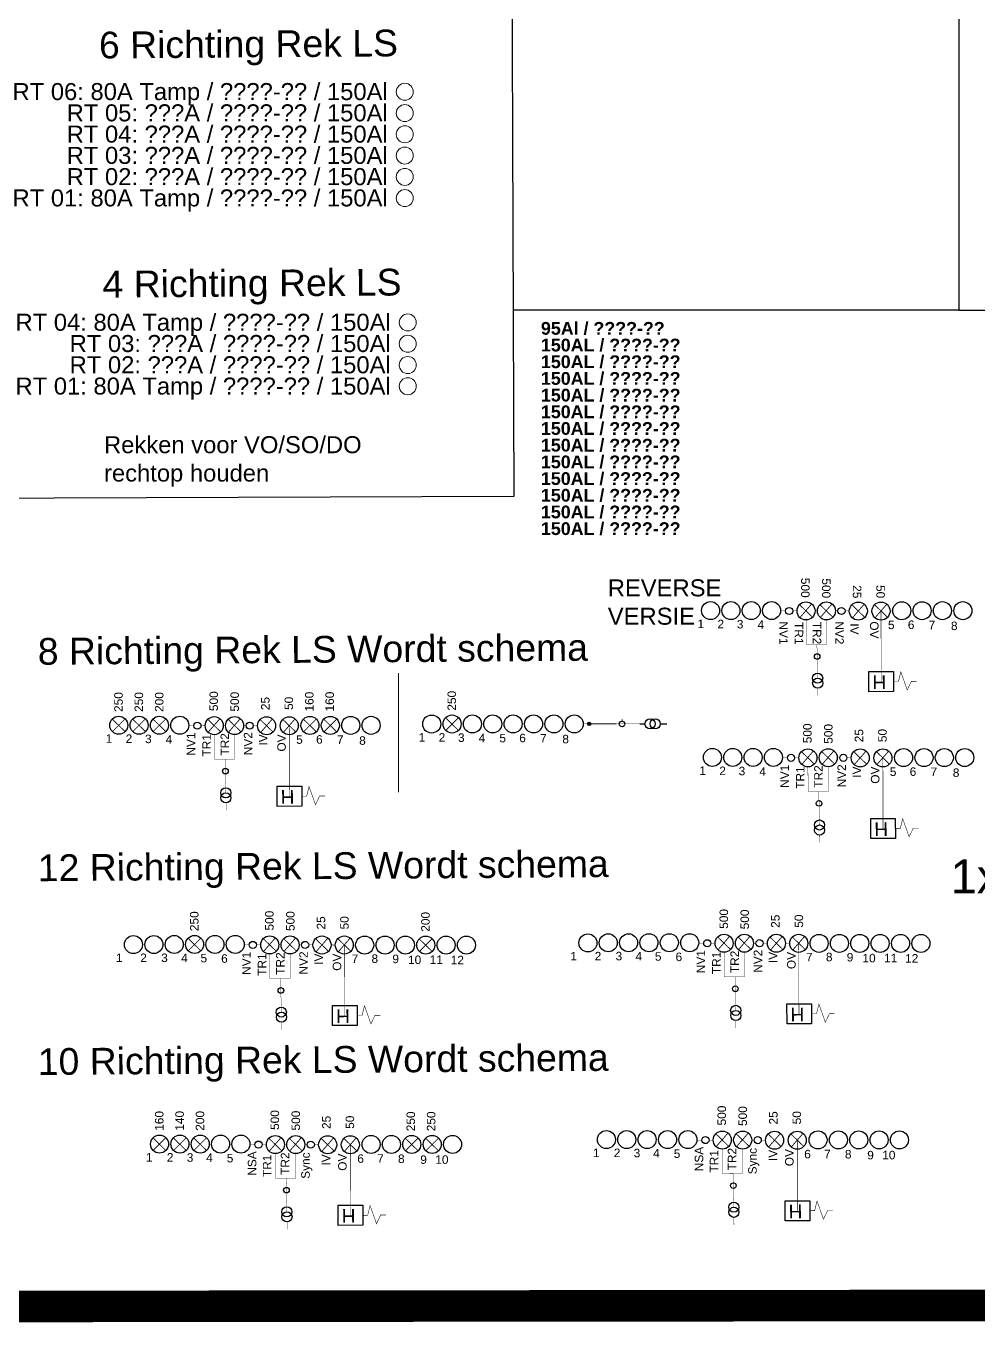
# Model space of a CAD drawing. Header units: metres. Extents: x 342 to 6270, y 11 to 2199.
# Drawn here: x 850.3 to 906.3, y 76.8 to 153.1 of the extents above; entities that cross this region are included whole.
import ezdxf
from ezdxf.enums import TextEntityAlignment as Align

# ---------------------------------------------------------------- set-up
doc = ezdxf.new("R2010")
doc.units = ezdxf.units.M
doc.linetypes.add('DASHED', pattern=[0.75, 0.5, -0.25])
for name, color, linetype, lineweight in [('01 - Bestaande kabel', 125, 'Continuous', 0), ('Aansluiting LS K01', 120, 'DASHED', 0), ('Aansluiting LS K02', 52, 'DASHED', 0), ('Aansluiting LS K03', 5, 'DASHED', 0), ('Aansluiting LS K06', 30, 'DASHED', 0), ('Aansluiting LS K07', 252, 'DASHED', 0), ('Aansluiting LS K08', 244, 'DASHED', 0), ('Aansluiting LS K09', 104, 'DASHED', 0), ('Aansluiting LS K10', 1, 'DASHED', 0), ('Aansluiting LS K11', 190, 'DASHED', 0), ('Aansluiting LS K12', 201, 'DASHED', 0)]:
    doc.layers.add(name, color=color, linetype=linetype, lineweight=lineweight)
doc.layers.add('01 - Station', color=7, linetype='Continuous')
doc.layers.add('Opmerking', color=7, linetype='Continuous')
doc.layers.add('Aansluiting LS K04', color=3, linetype='DASHED', lineweight=0, true_color=0x00f000)
doc.layers.add('Aansluiting LS K05', color=6, linetype='DASHED', lineweight=0, true_color=0xeb00eb)
doc.styles.get("Standard").update_dxf_attribs({"font": 'arial.ttf'})
doc.styles.add('TM-0.5', font='', dxfattribs={"height": 0.5})
doc.styles.get('TM-0.5').set_extended_font_data('Arial Nova Light')

# ---------------------------------------------------------------- blocks, each defined once
blk = doc.blocks.new('12 RICHTINGEN LS REK')
at = {"color": 6}
for points, const_width in [([(-8.625, 0.267), (-8.762, 0.269)], 0.02), ([(-7.429, 0.268), (-7.565, 0.271)], 0.02), ([(-6.232, 0.27), (-6.368, 0.27)], 0.02), ([(-5.036, 0.271), (-5.172, 0.273)], 0.02), ([(-3.839, 0.272), (-3.975, 0.274)], 0.02), ([(-2.496, 0.247), (-2.78, 0.249)], 0.02), ([(-1.816, 0.245), (-2.067, 0.247)], 0.02), ([(-0.915, -0.11), (-1.679, 0.625)], 0.05), ([(-1.646, -0.141), (-0.952, 0.661)], 0.05), ([(-0.619, 0.246), (-0.756, 0.248)], 0.02), ([(0.281, -0.109), (-0.482, 0.626)], 0.05), ([(-0.449, -0.14), (0.244, 0.662)], 0.05), ([(0.588, 0.248), (0.441, 0.25)], 0.02), ([(1.258, 0.246), (1.006, 0.247)], 0.02), ([(2.169, -0.126), (1.406, 0.609)], 0.05), ([(1.439, -0.157), (2.133, 0.645)], 0.05), ([(2.569, 0.24), (2.318, 0.241)], 0.02), ([(3.481, -0.122), (2.717, 0.613)], 0.05), ([(2.751, -0.153), (3.444, 0.649)], 0.05), ([(3.766, 0.238), (3.629, 0.241)], 0.02), ([(4.962, 0.236), (4.826, 0.238)], 0.02), ([(6.159, 0.236), (6.022, 0.238)], 0.02), ([(7.355, 0.235), (7.219, 0.237)], 0.02), ([(8.552, 0.236), (8.415, 0.238)], 0.02), ([(9.748, 0.236), (9.612, 0.238)], 0.02), ([(-0.089, -0.282), (-0.087, -1.725), (-1.276, -1.729), (-1.281, -0.284), (-1.276, -1.729), (-0.645, -1.727), (-0.604, -3.701)], 0.02), ([(-0.594, -4.294), (-0.593, -4.731)], 0.02)]:
    blk.add_lwpolyline(points, dxfattribs=dict(at, const_width=const_width))
at = {"color": 6, "linetype": 'Continuous', "const_width": 0.03}
for points in [[(3.112, -3.931), (3.1, 0.24)], [(5.225, -3.889), (4.904, -3.89), (4.664, -4.399), (4.286, -3.333), (4.144, -3.901), (3.855, -3.902)]]:
    blk.add_lwpolyline(points, dxfattribs=at)
at = {"color": 6}
blk.add_lwpolyline([(3.858, -4.492), (2.413, -4.498), (2.408, -3.317), (3.853, -3.312)], close=True, dxfattribs=at)
for centre, radius in [((-9.292, 0.267), 0.53), ((-8.095, 0.269), 0.53), ((-6.899, 0.27), 0.53), ((-5.702, 0.271), 0.53), ((-4.506, 0.272), 0.53), ((-3.309, 0.273), 0.53), ((-1.286, 0.246), 0.53), ((-0.089, 0.248), 0.53), ((1.788, 0.241), 0.53), ((3.099, 0.24), 0.53), ((4.296, 0.238), 0.53), ((5.492, 0.238), 0.53), ((6.689, 0.237), 0.53), ((7.885, 0.236), 0.53), ((9.082, 0.236), 0.53), ((10.278, 0.236), 0.53), ((-2.277, 0.245), 0.209), ((0.797, 0.246), 0.209), ((-0.63, -2.43), 0.165), ((-0.604, -3.701), 0.297), ((-0.599, -3.998), 0.297)]:
    blk.add_circle(centre, radius, dxfattribs=at)
at = {"color": 6, "char_height": 0.5, "attachment_point": 1, "rotation": 90}
for s, insert in [('500', (-1.555, 1.092)), ('500', (-0.324, 1.062)), ('25', (1.477, 1.149)), ('50', (2.856, 1.157))]:
    blk.add_mtext_dynamic_manual_height_columns(s, width=0.80676, gutter_width=2.5, heights=[0], dxfattribs=dict(at, insert=insert))
at = {"char_height": 0.5, "attachment_point": 3, "style": 'TM-0.5'}
for s, insert in [('1', (-9.935, -0.263)), ('2', (-8.504, -0.262)), ('3', (-7.276, -0.261)), ('4', (-6.103, -0.268)), ('5', (-4.965, -0.281)), ('6', (-3.751, -0.304)), ('7', (3.918, -0.32)), ('8', (5.085, -0.313)), ('9', (6.311, -0.326)), ('10', (7.62, -0.378)), ('11', (8.892, -0.372)), ('12', (10.129, -0.394))]:
    blk.add_mtext_dynamic_manual_height_columns(s, width=0.66519, gutter_width=2.5, heights=[0], dxfattribs=dict(at, insert=insert))
at = {"char_height": 0.5, "attachment_point": 1, "rotation": 90, "style": 'TM-0.5'}
for s, heights, insert in [('NV1', [0], (-2.9, -1.516)), ('TR1', [0], (-1.989, -1.57)), ('TR2', [0], (-0.915, -1.51)), ('NV2', [0], (0.453, -1.492)), ('IV', [0.279], (1.341, -0.922)), ('OV', [0], (2.418, -1.276))]:
    blk.add_mtext_dynamic_manual_height_columns(s, width=0.66519, gutter_width=2.5, heights=heights, dxfattribs=dict(at, insert=insert))
at = {"color": 6, "insert": (3.43, -4.337), "char_height": 0.804, "attachment_point": 1, "rotation": 180.62133, "style": 'TM-0.5'}
blk.add_mtext_dynamic_manual_height_columns('H', width=1.0698, gutter_width=4.021, heights=[0], dxfattribs=at)
at = {"color": 6}
for tag, p in [('RI10', (8.118, 1.019)), ('RI11', (9.315, 1.02)), ('RI12', (10.511, 1.019)), ('RI1', (-9.057, 1.049)), ('RI2', (-7.862, 1.052)), ('RI3', (-6.664, 1.051)), ('RI4', (-5.469, 1.055)), ('RI5', (-4.272, 1.056)), ('RI6', (-3.076, 1.057)), ('RI7', (4.529, 1.022)), ('RI8', (5.725, 1.021)), ('RI9', (6.922, 1.021))]:
    blk.add_attdef(tag, p, '', height=0.5, rotation=90, dxfattribs=at)
blk = doc.blocks.new('8 RICHTINGEN LS REK')
at = {"const_width": 0.02}
for points in [[(-7.029, 0.023), (-7.165, 0.024)], [(-5.832, 0.025), (-5.969, 0.027)], [(-4.636, 0.026), (-4.772, 0.028)], [(-3.293, 0.001), (-3.576, 0.003)], [(3.013, 0.015), (2.877, 0.018)], [(4.21, 0.015), (4.073, 0.017)]]:
    blk.add_lwpolyline(points, dxfattribs=at)
at = {"color": 6}
for points, const_width in [([(-2.613, -0.001), (-2.864, 0.001)], 0.02), ([(-1.712, -0.356), (-2.476, 0.379)], 0.05), ([(-2.442, -0.387), (-1.749, 0.415)], 0.05), ([(-1.416, 0), (-1.553, 0.002)], 0.02), ([(-0.516, -0.355), (-1.279, 0.38)], 0.05), ([(-1.246, -0.386), (-0.552, 0.416)], 0.05), ([(-0.22, 0.001), (-0.356, 0.004)], 0.02), ([(0.461, 0), (0.209, 0.001)], 0.02), ([(1.372, -0.372), (0.609, 0.363)], 0.05), ([(0.642, -0.403), (1.336, 0.399)], 0.05), ([(2.705, -0.367), (1.942, 0.368)], 0.05), ([(1.975, -0.398), (2.669, 0.404)], 0.05), ([(5.406, 0.017), (5.27, 0.019)], 0.02), ([(6.603, 0.018), (6.466, 0.02)], 0.02), ([(-0.886, -0.529), (-0.884, -1.971), (-2.073, -1.975), (-2.078, -0.53), (-2.073, -1.975), (-1.442, -1.973), (-1.4, -3.947)], 0.02), ([(-1.391, -4.54), (-1.389, -4.977)], 0.02)]:
    blk.add_lwpolyline(points, dxfattribs=dict(at, const_width=const_width))
at = {"color": 6, "linetype": 'Continuous', "const_width": 0.03}
for points in [[(2.336, -4.176), (2.324, -0.005)], [(4.428, -4.135), (4.107, -4.136), (3.867, -4.645), (3.489, -3.579), (3.347, -4.147), (3.059, -4.148)]]:
    blk.add_lwpolyline(points, dxfattribs=at)
at = {"color": 6}
blk.add_lwpolyline([(3.061, -4.738), (1.616, -4.744), (1.612, -3.563), (3.056, -3.558)], close=True, dxfattribs=at)
for centre, radius in [((-7.695, 0.024), 0.53), ((-6.499, 0.025), 0.53), ((-5.302, 0.026), 0.53), ((-4.106, 0.027), 0.53), ((-3.073, -0.001), 0.209), ((-2.083, 0), 0.53), ((-0.886, 0.002), 0.53), ((0, 0), 0.209), ((0.991, -0.004), 0.53), ((2.324, -0.005), 0.53), ((3.543, 0.015), 0.53), ((4.74, 0.017), 0.53), ((5.936, 0.018), 0.53), ((7.133, 0.019), 0.53), ((-1.427, -2.676), 0.165), ((-1.4, -3.947), 0.297), ((-1.396, -4.244), 0.297)]:
    blk.add_circle(centre, radius, dxfattribs=at)
at = {"color": 6, "char_height": 0.5, "attachment_point": 1, "rotation": 90}
for s, insert in [('500', (-2.363, 0.857)), ('500', (-1.132, 0.826)), ('25', (0.669, 0.914)), ('50', (2.048, 0.922))]:
    blk.add_mtext_dynamic_manual_height_columns(s, width=0.80676, gutter_width=2.5, heights=[0], dxfattribs=dict(at, insert=insert))
at = {"char_height": 0.5, "attachment_point": 3, "style": 'TM-0.5'}
for s, insert in [('1', (-8.073, -0.508)), ('2', (-6.9, -0.514)), ('3', (-5.762, -0.527)), ('4', (-4.548, -0.55)), ('5', (3.121, -0.566)), ('6', (4.289, -0.559)), ('7', (5.514, -0.572)), ('8', (6.823, -0.624))]:
    blk.add_mtext_dynamic_manual_height_columns(s, width=0.66519, gutter_width=2.5, heights=[0], dxfattribs=dict(at, insert=insert))
at = {"char_height": 0.5, "attachment_point": 1, "rotation": 90, "style": 'TM-0.5'}
for s, heights, insert in [('NV1', [0], (-3.697, -1.762)), ('TR1', [0], (-2.786, -1.816)), ('TR2', [0], (-1.712, -1.756)), ('NV2', [0], (-0.344, -1.738)), ('IV', [0.279], (0.544, -1.168)), ('OV', [0], (1.621, -1.522))]:
    blk.add_mtext_dynamic_manual_height_columns(s, width=0.66519, gutter_width=2.5, heights=heights, dxfattribs=dict(at, insert=insert))
at = {"color": 6, "insert": (2.634, -4.583), "char_height": 0.804, "attachment_point": 1, "rotation": 180.6228, "style": 'TM-0.5'}
blk.add_mtext_dynamic_manual_height_columns('H', width=1.0698, gutter_width=4.021, heights=[0], dxfattribs=at)
at = {"color": 6}
for tag, p in [('RI1', (-7.461, 0.805)), ('RI2', (-6.266, 0.808)), ('RI3', (-5.068, 0.807)), ('RI4', (-3.873, 0.811)), ('RI5', (3.753, 0.831)), ('RI6', (4.95, 0.833)), ('RI7', (6.125, 0.832)), ('RI8', (7.322, 0.832))]:
    blk.add_attdef(tag, p, '', height=0.5, rotation=90, dxfattribs=at)
blk = doc.blocks.new('8 RICHTINGEN LS REK KLEIN')
at = {"layer": '01 - Bestaande kabel', "transparency": 33554687}
h = blk.add_hatch(color=6, dxfattribs=at)
h.dxf.hatch_style = 1
edge = h.paths.add_edge_path()
edge.add_arc((5.138, 0.002), 0.1, 0, 360)
at = {"const_width": 0.02}
for points in [[(-3.453, -0.004), (-3.59, -0.004)], [(-2.257, -0.003), (-2.393, 0)], [(-1.06, -0.001), (-1.197, 0.001)], [(0.136, 0), (0, 0.002)], [(1.333, 0), (1.197, 0.002)]]:
    blk.add_lwpolyline(points, dxfattribs=at)
at = {"color": 6}
for points, const_width in [([(2.529, 0.001), (2.393, 0.003)], 0.02), ([(3.726, 0.002), (3.59, 0.004)], 0.02), ([(5.038, 0.002), (4.786, 0.004)], 0.02), ([(6.738, 0.002), (8.102, 0.007)], 0.01)]:
    blk.add_lwpolyline(points, dxfattribs=dict(at, const_width=const_width))
for points in [[(8.102, 0.007), (8.416, 0.008)], [(9.305, 0.008), (9.705, 0.002)]]:
    blk.add_lwpolyline(points, dxfattribs=at)
for centre, radius in [((-4.12, -0.004), 0.53), ((-2.923, -0.002), 0.53), ((-1.727, -0.001), 0.53), ((-0.53, 0), 0.53), ((0.666, 0), 0.53), ((1.863, 0.001), 0.53), ((3.059, 0.002), 0.53), ((4.256, 0.004), 0.53), ((5.138, 0.002), 0.1), ((7.067, 0.002), 0.165), ((8.712, 0.009), 0.297), ((9.009, 0.009), 0.297)]:
    blk.add_circle(centre, radius, dxfattribs=at)
at = {"layer": '01 - Bestaande kabel', "color": 6}
for points in [[(5.238, 0.002), (6.738, 0.002)], [(7.067, 0.167), (7.067, 0.267)]]:
    blk.add_lwpolyline(points, dxfattribs=at)
at = {"char_height": 0.5, "attachment_point": 3, "style": 'TM-0.5'}
for s, insert in [('1', (-4.497, -0.535)), ('2', (-3.324, -0.542)), ('3', (-2.186, -0.555)), ('4', (-0.972, -0.577)), ('5', (0.244, -0.581)), ('6', (1.412, -0.575)), ('7', (2.637, -0.587)), ('8', (3.946, -0.64))]:
    blk.add_mtext_dynamic_manual_height_columns(s, width=0.66519, gutter_width=2.5, heights=[0], dxfattribs=dict(at, insert=insert))
at = {"color": 6}
for tag, p in [('RI1', (-3.885, 0.777)), ('RI2', (-2.69, 0.781)), ('RI3', (-1.492, 0.78)), ('RI4', (-0.297, 0.784)), ('RI5', (0.929, 0.804)), ('RI6', (2.125, 0.805)), ('RI7', (3.301, 0.805)), ('RI8', (4.497, 0.804))]:
    blk.add_attdef(tag, p, '', height=0.5, rotation=90, dxfattribs=at)
blk = doc.blocks.new('10 RICHTINGEN LS REK')
at = {"color": 6}
for points, const_width in [([(-8.225, 0.031), (-8.362, 0.033)], 0.02), ([(-7.029, 0.031), (-7.165, 0.031)], 0.02), ([(-5.832, 0.031), (-5.969, 0.033)], 0.02), ([(-4.636, 0.031), (-4.772, 0.033)], 0.02), ([(-3.293, 0.004), (-3.576, 0.007)], 0.02), ([(-2.613, 0.002), (-2.864, 0.004)], 0.02), ([(-1.713, -0.355), (-2.475, 0.382)], 0.05), ([(-2.443, -0.384), (-1.748, 0.417)], 0.05), ([(-1.416, 0.002), (-1.553, 0.004)], 0.02), ([(-0.516, -0.355), (-1.279, 0.382)], 0.05), ([(-1.246, -0.384), (-0.552, 0.416)], 0.05), ([(-0.22, 0.002), (-0.356, 0.004)], 0.02), ([(0.461, -0.001), (0.209, 0.001)], 0.02), ([(1.372, -0.374), (0.609, 0.363)], 0.05), ([(0.642, -0.404), (1.336, 0.397)], 0.05), ([(2.705, -0.37), (1.942, 0.366)], 0.05), ([(1.975, -0.4), (2.669, 0.401)], 0.05), ([(4.21, 0.011), (4.073, 0.013)], 0.02), ([(5.406, 0.011), (5.27, 0.013)], 0.02), ([(6.603, 0.011), (6.466, 0.013)], 0.02), ([(7.799, 0.011), (7.663, 0.013)], 0.02), ([(-0.886, -0.528), (-0.886, -1.97), (-2.075, -1.973), (-2.079, -0.527), (-2.075, -1.973), (-1.444, -1.972), (-1.405, -3.946)], 0.02), ([(-1.396, -4.539), (-1.395, -4.976)], 0.02)]:
    blk.add_lwpolyline(points, dxfattribs=dict(at, const_width=const_width))
at = {"color": 6, "linetype": 'Continuous', "const_width": 0.03}
for points in [[(2.322, 0), (2.332, -4.153)], [(4.423, -4.139), (4.103, -4.14), (3.862, -4.649), (3.485, -3.583), (3.342, -4.15), (3.054, -4.151)]]:
    blk.add_lwpolyline(points, dxfattribs=at)
at = {"color": 6}
blk.add_lwpolyline([(3.056, -4.741), (1.611, -4.745), (1.608, -3.565), (3.053, -3.561)], close=True, dxfattribs=at)
for centre, radius in [((-8.892, 0.032), 0.53), ((-7.695, 0.032), 0.53), ((-6.499, 0.032), 0.53), ((-5.302, 0.032), 0.53), ((-4.106, 0.032), 0.53), ((-3.073, 0.003), 0.209), ((-2.083, 0.003), 0.53), ((-0.886, 0.003), 0.53), ((0, 0), 0.209), ((0.991, -0.006), 0.53), ((2.324, -0.008), 0.53), ((3.543, 0.012), 0.53), ((4.74, 0.012), 0.53), ((5.936, 0.011), 0.53), ((7.133, 0.011), 0.53), ((8.329, 0.011), 0.53), ((-1.43, -2.675), 0.165), ((-1.405, -3.946), 0.297), ((-1.4, -4.242), 0.297)]:
    blk.add_circle(centre, radius, dxfattribs=at)
at = {"color": 6, "char_height": 0.5, "attachment_point": 1, "rotation": 90}
for s, insert in [('500', (-2.365, 0.862)), ('500', (-1.134, 0.831)), ('25', (0.667, 0.919)), ('50', (2.046, 0.927))]:
    blk.add_mtext_dynamic_manual_height_columns(s, width=0.80676, gutter_width=2.5, heights=[0], dxfattribs=dict(at, insert=insert))
at = {"char_height": 0.5, "attachment_point": 3, "style": 'TM-0.5'}
for s, width, insert in [('1', 0.66519, (-9.302, -0.498)), ('2', 0.66519, (-8.074, -0.499)), ('3', 0.66519, (-6.901, -0.507)), ('4', 0.66519, (-5.762, -0.521)), ('5', 0.66519, (-4.548, -0.545)), ('6', 0.66519, (3.12, -0.569)), ('7', 0.66519, (4.288, -0.564)), ('8', 0.66519, (5.513, -0.578)), ('9', 0.61503, (6.822, -0.631)), ('10', 0.66519, (8.094, -0.627))]:
    blk.add_mtext_dynamic_manual_height_columns(s, width=width, gutter_width=2.5, heights=[0], dxfattribs=dict(at, insert=insert))
at = {"char_height": 0.5, "attachment_point": 1, "rotation": 90, "style": 'TM-0.5'}
for s, heights, insert in [('NSA', [0], (-3.702, -1.829)), ('TR1', [0], (-2.819, -1.906)), ('TR2', [0], (-1.763, -1.777)), ('Sync', [0], (-0.561, -2.011)), ('IV', [0.279], (0.644, -1.231)), ('OV', [0], (1.608, -1.535))]:
    blk.add_mtext_dynamic_manual_height_columns(s, width=0.66519, gutter_width=2.5, heights=heights, dxfattribs=dict(at, insert=insert))
at = {"color": 6, "insert": (2.629, -4.586), "char_height": 0.804, "attachment_point": 1, "rotation": 180.5603, "style": 'TM-0.5'}
blk.add_mtext_dynamic_manual_height_columns('H', width=1.0698, gutter_width=4.021, heights=[0], dxfattribs=at)
at = {"color": 6}
for tag, p in [('RI1', (-8.657, 0.813)), ('RI2', (-7.462, 0.817)), ('RI3', (-6.264, 0.816)), ('RI4', (-5.069, 0.819)), ('RI5', (-3.873, 0.821)), ('RI6', (3.718, 0.822)), ('RI7', (4.929, 0.787)), ('RI8', (6.125, 0.786)), ('RI9', (7.322, 0.785)), ('RI10', (8.518, 0.784))]:
    blk.add_attdef(tag, p, '', height=0.5, rotation=90, dxfattribs=at)
blk = doc.blocks.new('Zekering')
at = {"color": 0, "linetype": 'Continuous', "const_width": 0.05}
for points in [[(-0.364, 0.343), (0.353, -0.354)], [(-0.354, -0.354), (0.354, 0.354)]]:
    blk.add_lwpolyline(points, dxfattribs=at)
blk = doc.blocks.new('8 RICHTINGEN LS REK REVERSE')
at = {"const_width": 0.02}
for points in [[(-7.029, 0.023), (-7.165, 0.024)], [(-5.832, 0.025), (-5.969, 0.027)], [(-4.636, 0.026), (-4.772, 0.028)], [(-3.293, 0.001), (-3.576, 0.003)], [(3.013, 0.015), (2.877, 0.018)], [(4.21, 0.015), (4.073, 0.017)]]:
    blk.add_lwpolyline(points, dxfattribs=at)
at = {"color": 6}
for points, const_width in [([(-2.613, -0.001), (-2.864, 0.001)], 0.02), ([(-1.712, -0.356), (-2.476, 0.379)], 0.05), ([(-2.442, -0.387), (-1.749, 0.415)], 0.05), ([(-1.416, 0), (-1.553, 0.002)], 0.02), ([(-0.516, -0.355), (-1.279, 0.38)], 0.05), ([(-1.246, -0.386), (-0.552, 0.416)], 0.05), ([(-0.22, 0.001), (-0.356, 0.004)], 0.02), ([(0.461, 0), (0.209, 0.001)], 0.02), ([(1.372, -0.372), (0.609, 0.363)], 0.05), ([(0.642, -0.403), (1.336, 0.399)], 0.05), ([(2.705, -0.367), (1.942, 0.368)], 0.05), ([(1.975, -0.398), (2.669, 0.404)], 0.05), ([(5.406, 0.017), (5.27, 0.019)], 0.02), ([(6.603, 0.018), (6.466, 0.02)], 0.02), ([(-0.886, -0.529), (-0.884, -1.971), (-2.073, -1.975), (-2.078, -0.53), (-2.073, -1.975), (-1.442, -1.973), (-1.4, -3.947)], 0.02), ([(-1.391, -4.54), (-1.389, -4.977)], 0.02)]:
    blk.add_lwpolyline(points, dxfattribs=dict(at, const_width=const_width))
at = {"color": 6, "linetype": 'Continuous', "const_width": 0.03}
for points in [[(2.336, -4.176), (2.324, -0.005)], [(4.428, -4.135), (4.107, -4.136), (3.867, -4.645), (3.489, -3.579), (3.347, -4.147), (3.059, -4.148)]]:
    blk.add_lwpolyline(points, dxfattribs=at)
at = {"color": 6}
blk.add_lwpolyline([(3.061, -4.738), (1.616, -4.744), (1.612, -3.563), (3.056, -3.558)], close=True, dxfattribs=at)
for centre, radius in [((-7.695, 0.024), 0.53), ((-6.499, 0.025), 0.53), ((-5.302, 0.026), 0.53), ((-4.106, 0.027), 0.53), ((-3.073, -0.001), 0.209), ((-2.083, 0), 0.53), ((-0.886, 0.002), 0.53), ((0, 0), 0.209), ((0.991, -0.004), 0.53), ((2.324, -0.005), 0.53), ((3.543, 0.015), 0.53), ((4.74, 0.017), 0.53), ((5.936, 0.018), 0.53), ((7.133, 0.019), 0.53), ((-1.427, -2.676), 0.165), ((-1.4, -3.947), 0.297), ((-1.396, -4.244), 0.297)]:
    blk.add_circle(centre, radius, dxfattribs=at)
at = {"color": 6, "char_height": 0.5, "attachment_point": 1, "rotation": 270}
for s, insert in [('500', (-1.874, 1.947)), ('500', (-0.643, 1.917)), ('25', (1.169, 1.517)), ('50', (2.548, 1.525))]:
    blk.add_mtext_dynamic_manual_height_columns(s, width=0.80676, gutter_width=2.5, heights=[0], dxfattribs=dict(at, insert=insert))
at = {"char_height": 0.5, "attachment_point": 3, "style": 'TM-0.5'}
for s, insert in [('1', (-8.073, -0.508)), ('2', (-6.9, -0.514)), ('3', (-5.762, -0.527)), ('4', (-4.548, -0.55)), ('5', (3.121, -0.566)), ('6', (4.289, -0.559)), ('7', (5.514, -0.572)), ('8', (6.823, -0.624))]:
    blk.add_mtext_dynamic_manual_height_columns(s, width=0.66519, gutter_width=2.5, heights=[0], dxfattribs=dict(at, insert=insert))
at = {"char_height": 0.5, "attachment_point": 1, "rotation": 270, "style": 'TM-0.5'}
for s, heights, insert in [('NV1', [0], (-3.153, -0.619)), ('TR1', [0], (-2.249, -0.649)), ('TR2', [0], (-1.188, -0.638)), ('NV2', [0], (0.135, -0.606)), ('OV', [0], (2.178, -0.61)), ('IV', [0.279], (1.015, -0.729))]:
    blk.add_mtext_dynamic_manual_height_columns(s, width=0.66519, gutter_width=2.5, heights=heights, dxfattribs=dict(at, insert=insert))
at = {"color": 6, "insert": (2.634, -4.583), "char_height": 0.804, "attachment_point": 1, "rotation": 180.6228, "style": 'TM-0.5'}
blk.add_mtext_dynamic_manual_height_columns('H', width=1.0698, gutter_width=4.021, heights=[0], dxfattribs=at)
at = {"color": 6}
for tag, p in [('RI1', (-7.93, 0.824)), ('RI2', (-6.736, 0.828)), ('RI3', (-5.537, 0.826)), ('RI4', (-4.343, 0.83)), ('RI5', (3.261, 0.849)), ('RI6', (4.458, 0.85)), ('RI7', (5.655, 0.797)), ('RI8', (6.852, 0.797))]:
    blk.add_attdef(tag, text='', height=0.5, rotation=270, dxfattribs=at).set_placement(p, align=Align.RIGHT)
blk = doc.blocks.new('RT 1-6 LS')
at = {"linetype": 'DASHED'}
blk.add_wipeout([(-24.248, 4.978), (3.442, 4.978), (3.442, -3.387), (-24.248, -3.387)], dxfattribs=at)
at = {"layer": 'Aansluiting LS K01', "linetype": 'Continuous'}
blk.add_circle((2.529, -2.235), 0.5, dxfattribs=at)
at = {"layer": 'Aansluiting LS K02', "linetype": 'Continuous'}
blk.add_circle((2.529, -0.985), 0.5, dxfattribs=at)
at = {"layer": 'Aansluiting LS K03', "linetype": 'Continuous'}
blk.add_circle((2.529, 0.265), 0.5, dxfattribs=at)
at = {"layer": 'Aansluiting LS K04', "linetype": 'Continuous'}
blk.add_circle((2.529, 1.515), 0.5, dxfattribs=at)
at = {"layer": 'Aansluiting LS K05', "linetype": 'Continuous'}
blk.add_circle((2.529, 2.765), 0.5, dxfattribs=at)
at = {"layer": 'Aansluiting LS K06', "linetype": 'Continuous'}
blk.add_circle((2.529, 4.015), 0.5, dxfattribs=at)
at = {"layer": 'Aansluiting LS K01'}
blk.add_attdef('RT_01:', text='', height=1, dxfattribs=at).set_placement((1.529, -2.722), align=Align.RIGHT)
at = {"layer": 'Aansluiting LS K02'}
blk.add_attdef('RT_02:', text='', height=1, dxfattribs=at).set_placement((1.529, -1.472), align=Align.RIGHT)
at = {"layer": 'Aansluiting LS K03'}
blk.add_attdef('RT_03:', text='', height=1, dxfattribs=at).set_placement((1.529, -0.221), align=Align.RIGHT)
at = {"layer": 'Aansluiting LS K04'}
blk.add_attdef('RT_04:', text='', height=1, dxfattribs=at).set_placement((1.529, 1.028), align=Align.RIGHT)
at = {"layer": 'Aansluiting LS K05'}
blk.add_attdef('RT_05:', text='', height=1, dxfattribs=at).set_placement((1.529, 2.278), align=Align.RIGHT)
at = {"layer": 'Aansluiting LS K06'}
blk.add_attdef('RT_06:', text='', height=1, dxfattribs=at).set_placement((1.529, 3.528), align=Align.RIGHT)
blk = doc.blocks.new('RT 1-4 LS')
at = {"linetype": 'DASHED'}
blk.add_wipeout([(-24.618, 2.286), (3.073, 2.286), (3.073, -3.589), (-24.618, -3.589)], dxfattribs=at)
at = {"layer": 'Aansluiting LS K01', "linetype": 'Continuous'}
blk.add_circle((2.159, -2.436), 0.5, dxfattribs=at)
at = {"layer": 'Aansluiting LS K02', "linetype": 'Continuous'}
blk.add_circle((2.159, -1.186), 0.5, dxfattribs=at)
at = {"layer": 'Aansluiting LS K03', "linetype": 'Continuous'}
blk.add_circle((2.159, 0.064), 0.5, dxfattribs=at)
at = {"layer": 'Aansluiting LS K04', "linetype": 'Continuous'}
blk.add_circle((2.159, 1.314), 0.5, dxfattribs=at)
at = {"layer": 'Aansluiting LS K01'}
blk.add_attdef('RT_01:', text='', height=1, dxfattribs=at).set_placement((1.159, -2.923), align=Align.RIGHT)
at = {"layer": 'Aansluiting LS K02'}
blk.add_attdef('RT_02:', text='', height=1, dxfattribs=at).set_placement((1.159, -1.673), align=Align.RIGHT)
at = {"layer": 'Aansluiting LS K03'}
blk.add_attdef('RT_03:', text='', height=1, dxfattribs=at).set_placement((1.159, -0.423), align=Align.RIGHT)
at = {"layer": 'Aansluiting LS K04'}
blk.add_attdef('RT_04:', text='', height=1, dxfattribs=at).set_placement((1.159, 0.827), align=Align.RIGHT)
blk = doc.blocks.new('RICHTINGEN TEKST')
at = {"layer": '01 - Bestaande kabel', "insert": (-1.906, 5.015), "char_height": 0.75, "attachment_point": 7, "style": 'TM-0.5', "bg_fill": 3, "box_fill_scale": 1.1, "bg_fill_color": 256, "bg_fill_transparency": 0}
blk.add_mtext_dynamic_manual_height_columns('{\\fArial Nova Light|b1|i0|c0|p34;95Al / ????-??}', width=8.2529, gutter_width=2.5, heights=[0], dxfattribs=at)
at = {"layer": 'Aansluiting LS K01', "insert": (-1.906, 4.034), "char_height": 0.75, "attachment_point": 7, "style": 'TM-0.5', "bg_fill": 3, "box_fill_scale": 1.1, "bg_fill_color": 256, "bg_fill_transparency": 0}
blk.add_mtext_dynamic_manual_height_columns('{\\fArial Nova Light|b1|i0|c0|p34;150AL / ????-??}', width=8.2529, gutter_width=2.5, heights=[0], dxfattribs=at)
at = {"layer": 'Aansluiting LS K02', "insert": (-1.906, 3.053), "char_height": 0.75, "attachment_point": 7, "style": 'TM-0.5', "bg_fill": 3, "box_fill_scale": 1.1, "bg_fill_color": 256, "bg_fill_transparency": 0}
blk.add_mtext_dynamic_manual_height_columns('{\\fArial Nova Light|b1|i0|c0|p34;150AL / ????-??}', width=8.2529, gutter_width=2.5, heights=[0], dxfattribs=at)
at = {"layer": 'Aansluiting LS K03', "insert": (-1.906, 2.072), "char_height": 0.75, "attachment_point": 7, "style": 'TM-0.5', "bg_fill": 3, "box_fill_scale": 1.1, "bg_fill_color": 256, "bg_fill_transparency": 0}
blk.add_mtext_dynamic_manual_height_columns('{\\fArial Nova Light|b1|i0|c0|p34;150AL / ????-??}', width=8.2529, gutter_width=2.5, heights=[0], dxfattribs=at)
at = {"layer": 'Aansluiting LS K04', "insert": (-1.906, 1.091), "char_height": 0.75, "attachment_point": 7, "style": 'TM-0.5', "bg_fill": 3, "box_fill_scale": 1.1, "bg_fill_color": 256, "bg_fill_transparency": 0}
blk.add_mtext_dynamic_manual_height_columns('{\\fArial Nova Light|b1|i0|c0|p34;150AL / ????-??}', width=8.2529, gutter_width=2.5, heights=[0], dxfattribs=at)
at = {"layer": 'Aansluiting LS K05', "insert": (-1.906, 0.11), "char_height": 0.75, "attachment_point": 7, "style": 'TM-0.5', "bg_fill": 3, "box_fill_scale": 1.1, "bg_fill_color": 256, "bg_fill_transparency": 0}
blk.add_mtext_dynamic_manual_height_columns('{\\fArial Nova Light|b1|i0|c0|p34;150AL / ????-??}', width=8.2529, gutter_width=2.5, heights=[0], dxfattribs=at)
at = {"layer": 'Aansluiting LS K06', "insert": (-1.906, -0.871), "char_height": 0.75, "attachment_point": 7, "style": 'TM-0.5', "bg_fill": 3, "box_fill_scale": 1.1, "bg_fill_color": 256, "bg_fill_transparency": 0}
blk.add_mtext_dynamic_manual_height_columns('{\\fArial Nova Light|b1|i0|c0|p34;150AL / ????-??}', width=8.2529, gutter_width=2.5, heights=[0], dxfattribs=at)
at = {"layer": 'Aansluiting LS K07', "insert": (-1.906, -1.852), "char_height": 0.75, "attachment_point": 7, "style": 'TM-0.5', "bg_fill": 3, "box_fill_scale": 1.1, "bg_fill_color": 256, "bg_fill_transparency": 0}
blk.add_mtext_dynamic_manual_height_columns('{\\fArial Nova Light|b1|i0|c0|p34;150AL / ????-??}', width=8.2529, gutter_width=2.5, heights=[0], dxfattribs=at)
at = {"layer": 'Aansluiting LS K08', "insert": (-1.906, -2.833), "char_height": 0.75, "attachment_point": 7, "style": 'TM-0.5', "bg_fill": 3, "box_fill_scale": 1.1, "bg_fill_color": 256, "bg_fill_transparency": 0}
blk.add_mtext_dynamic_manual_height_columns('{\\fArial Nova Light|b1|i0|c0|p34;150AL / ????-??}', width=8.2529, gutter_width=2.5, heights=[0], dxfattribs=at)
at = {"layer": 'Aansluiting LS K09', "insert": (-1.906, -3.814), "char_height": 0.75, "attachment_point": 7, "style": 'TM-0.5', "bg_fill": 3, "box_fill_scale": 1.1, "bg_fill_color": 256, "bg_fill_transparency": 0}
blk.add_mtext_dynamic_manual_height_columns('{\\fArial Nova Light|b1|i0|c0|p34;150AL / ????-??}', width=8.2529, gutter_width=2.5, heights=[0], dxfattribs=at)
at = {"layer": 'Aansluiting LS K10', "insert": (-1.906, -4.795), "char_height": 0.75, "attachment_point": 7, "style": 'TM-0.5', "bg_fill": 3, "box_fill_scale": 1.1, "bg_fill_color": 256, "bg_fill_transparency": 0}
blk.add_mtext_dynamic_manual_height_columns('{\\fArial Nova Light|b1|i0|c0|p34;150AL / ????-??}', width=8.2529, gutter_width=2.5, heights=[0], dxfattribs=at)
at = {"layer": 'Aansluiting LS K11', "insert": (-1.906, -5.776), "char_height": 0.75, "attachment_point": 7, "style": 'TM-0.5', "bg_fill": 3, "box_fill_scale": 1.1, "bg_fill_color": 256, "bg_fill_transparency": 0}
blk.add_mtext_dynamic_manual_height_columns('{\\fArial Nova Light|b1|i0|c0|p34;150AL / ????-??}', width=8.2529, gutter_width=2.5, heights=[0], dxfattribs=at)
at = {"layer": 'Aansluiting LS K12', "insert": (-1.906, -6.757), "char_height": 0.75, "attachment_point": 7, "style": 'TM-0.5', "bg_fill": 3, "box_fill_scale": 1.1, "bg_fill_color": 256, "bg_fill_transparency": 0}
blk.add_mtext_dynamic_manual_height_columns('{\\fArial Nova Light|b1|i0|c0|p34;150AL / ????-??}', width=8.2529, gutter_width=2.5, heights=[0], dxfattribs=at)

msp = doc.modelspace()

# ---------------------------------------------------------------- linework, layer by layer
for points in [[(905.1641, 204.63718), (905.1641, 136.36962), (940.79504, 136.36962), (940.70921, 204.68439)], [(905.1641, 136.36962), (878.97852, 136.36809)]]:
    msp.add_lwpolyline(points)
at = {"layer": '01 - Bestaande kabel', "color": 18, "true_color": 0x000000}
msp.add_lwpolyline([(872.2387, 115.04059), (872.2387, 108.0377)], dxfattribs=at)
at = {"layer": '01 - Station'}
msp.add_lwpolyline([(878.72612, 204.58744), (879.01906, 125.41241), (841.19107, 125.26992)], dxfattribs=at)
at = {"layer": 'Aansluiting LS K09', "linetype": 'Continuous', "const_width": 1.85405}
msp.add_lwpolyline([(1008.71125, 204.72903), (1008.83849, 77.97572), (804.90629, 77.76343), (804.77435, 204.50689), (1008.71125, 204.72903)], dxfattribs=at)

# ---------------------------------------------------------------- block references
for name, p in [('8 RICHTINGEN LS REK REVERSE', (898.27304, 118.68677)), ('10 RICHTINGEN LS REK', (893.3522, 87.58733))]:
    msp.add_blockref(name, p)
for name, p, values in [('8 RICHTINGEN LS REK', (863.49417, 111.94631), {'RI1': '250', 'RI2': '250', 'RI3': '200', 'RI5': '160', 'RI6': '160'}), ('8 RICHTINGEN LS REK KLEIN', (878.31128, 112.04659), {'RI2': '250'}), ('12 RICHTINGEN LS REK', (865.95599, 98.81456), {'RI4': '250', 'RI10': '200'}), ('10 RICHTINGEN LS REK', (867.0855, 87.32203), {'RI1': '160', 'RI2': '140', 'RI3': '200', 'RI8': '250', 'RI9': '250'})]:
    msp.add_blockref(name, p).add_auto_attribs(values)
at = {"layer": 'Aansluiting LS K05'}
for p in [(855.79878, 111.96993), (856.99529, 111.97116), (858.1918, 111.97239), (867.0375, 111.96179), (868.23401, 111.96179), (875.38822, 112.04413), (860.25396, 99.08557), (873.84121, 99.05068), (858.19363, 87.35412), (859.39014, 87.35404), (860.58665, 87.35396), (873.02187, 87.33349), (874.21838, 87.33341)]:
    msp.add_blockref('Zekering', p, dxfattribs=at)

# ---------------------------------------------------------------- texts
at = {"insert": (854.62982, 152.72871), "char_height": 1.5716876, "width": 18.9857139, "attachment_point": 1, "rotation": 0.4247719, "style": 'TM-0.5'}
msp.add_mtext('6 Richting Rek LS     ', dxfattribs=at)
at = {"char_height": 1.5716876, "attachment_point": 1, "rotation": 0.4247719, "style": 'TM-0.5'}
for s, width, insert in [('4 Richting Rek LS', 18.9857139, (854.83929, 138.67429)), ('8 Richting Rek LS Wordt schema ', 32.8723249, (851.03452, 117.0963)), ('12 Richting Rek LS Wordt schema ', 32.8723249, (851.03452, 104.37383)), ('10 Richting Rek LS Wordt schema ', 32.8723249, (851.03452, 92.98415))]:
    msp.add_mtext_dynamic_manual_height_columns(s, width=width, gutter_width=23.74305, heights=[0], dxfattribs=dict(at, insert=insert))
at = {"char_height": 1, "attachment_point": 1, "style": 'TM-0.5'}
for s, width, heights, insert in [('{\\C1;Rekken voor VO/SO/DO rechtop houden}', 18.7151041, [3.10317], (854.93313, 128.96052)), ('{\\C1;REVERSE VERSIE}', 10.6839486, [0], (884.53958, 120.54615))]:
    msp.add_mtext_dynamic_manual_height_columns(s, width=width, gutter_width=23.74305, heights=heights, dxfattribs=dict(at, insert=insert))

# ---------------------------------------------------------------- next in the draw order: block references
for name, p, values in [('RT 1-6 LS', (870.07904, 145.18581), {'RT_06:': 'RT 06: 80A Tamp / ????-?? / 150Al', 'RT_05:': 'RT 05: ???A / ????-?? / 150Al', 'RT_04:': 'RT 04: ???A / ????-?? / 150Al', 'RT_03:': 'RT 03: ???A / ????-?? / 150Al', 'RT_02:': 'RT 02: ???A / ????-?? / 150Al', 'RT_01:': 'RT 01: 80A Tamp / ????-?? / 150Al'}), ('RT 1-4 LS', (870.624, 134.32926), {'RT_01:': 'RT 01: 80A Tamp / ????-?? / 150Al', 'RT_02:': 'RT 02: ???A / ????-?? / 150Al', 'RT_03:': 'RT 03: ???A / ????-?? / 150Al', 'RT_04:': 'RT 04: 80A Tamp / ????-?? / 150Al'})]:
    msp.add_blockref(name, p).add_auto_attribs(values)
msp.add_blockref('RICHTINGEN TEKST', (882.51656, 129.88529))

# ---------------------------------------------------------------- next in the draw order: texts
at = {"layer": 'Opmerking', "insert": (904.68485, 102.78351), "char_height": 1.9884236, "attachment_point": 4, "rotation": 0.295775, "style": 'TM-0.5', "bg_fill": 3, "box_fill_scale": 1.5, "bg_fill_color": 256, "bg_fill_transparency": 0}
msp.add_mtext_dynamic_manual_height_columns('{\\fArial|b0|i0|c0|p34;1x53m Gestuurde boring 1xPE110 + 1xPE125}', width=60.9177079, gutter_width=3.31404, heights=[0], dxfattribs=at)

# ---------------------------------------------------------------- next in the draw order: block references
for name, p in [('8 RICHTINGEN LS REK', (898.38268, 110.05491)), ('12 RICHTINGEN LS REK', (892.6618, 98.91367))]:
    msp.add_blockref(name, p)

doc.saveas('drawing.dxf')
